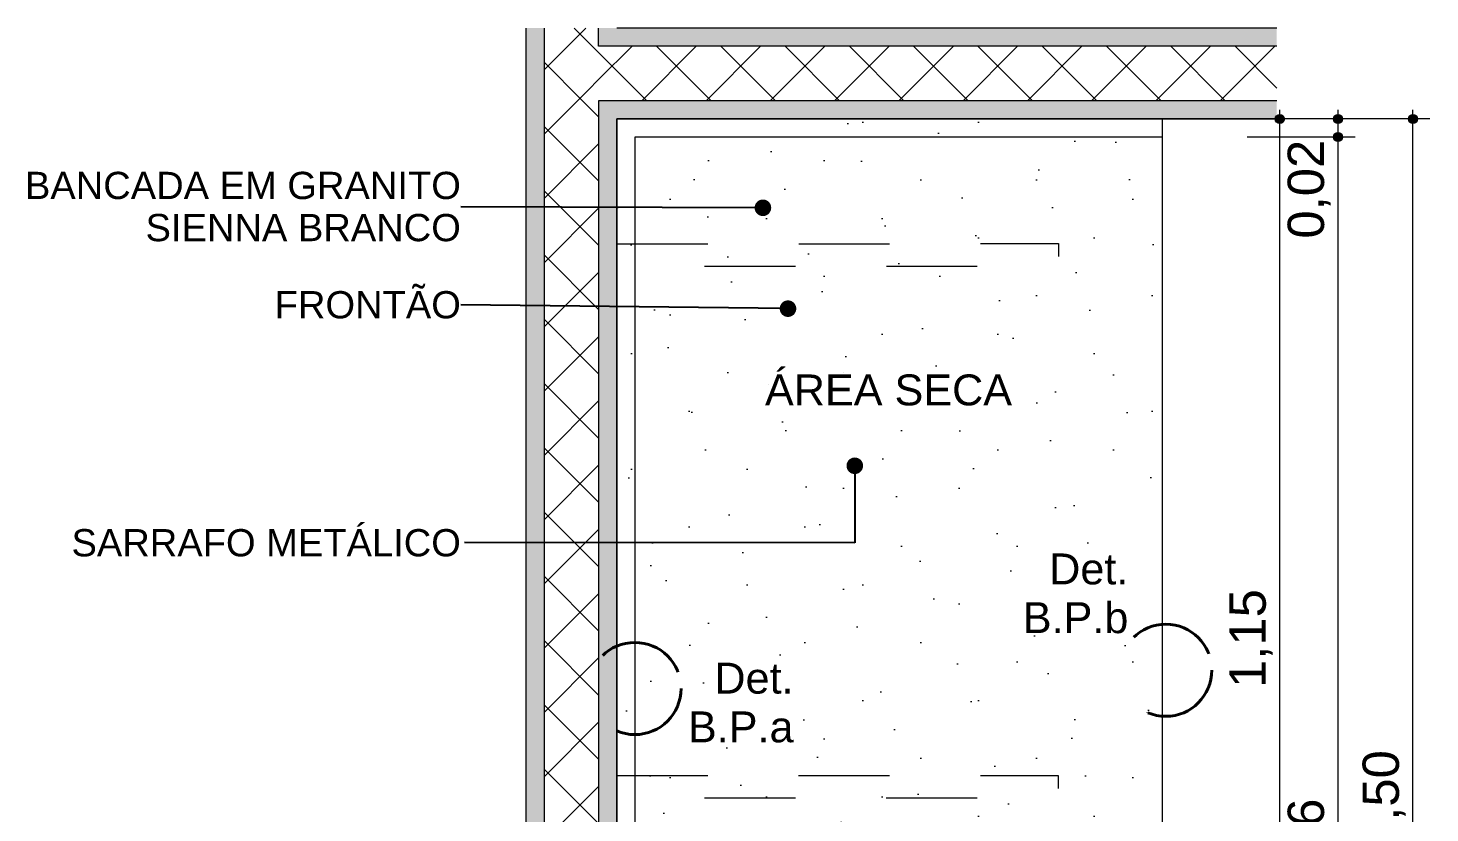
# Model space of a CAD drawing. Header units: metres. Extents: x -1.1 to 45.1, y -1 to 1.8.
# Drawn here: x 13.414 to 14.956, y -0.073 to 0.791 of the extents above; entities that cross this region are included whole.
import ezdxf

# ---------------------------------------------------------------- set-up
doc = ezdxf.new("R2010")
doc.units = ezdxf.units.M
doc.header["$MEASUREMENT"] = 0
doc.linetypes.add('Dashed', pattern=[0.028, 0.018, -0.01])
doc.linetypes.add('Double Dashed', pattern=[0.0325, 0.02, -0.005, 0.0025, -0.005])
for name, color, linetype, lineweight, true_color in [('0_Caneta_No__12', 7, 'Continuous', 0, 0x030303), ('COTAS DETALHAMENTO.EXEC_Caneta_No__167', 7, 'Continuous', 0, 0x0035d5), ('COTAS DETALHAMENTO.EXEC_Caneta_No__27', 7, 'Continuous', 0, 0xbd2d17), ('COTAS DETALHAMENTO.EXEC_Caneta_No__97', 7, 'Continuous', 13, 0x6b6b6b), ('INSTALAÇÕES - GASES_ HIDR_Caneta_No__24', 7, 'Continuous', 40, 0x851f10), ('LOUCAS-METAIS.ARQ_Caneta_No__13', 7, 'Continuous', 0, 0xaaaaaa), ('LOUCAS-METAIS.ARQ_Caneta_No__16', 7, 'Continuous', 0, 0xc9c9c9), ('NOTAS - REVESTIMENTOS.EXEC_Caneta_No__24', 7, 'Continuous', 40, 0x851f10)]:
    doc.layers.add(name, color=color, linetype=linetype, lineweight=lineweight, true_color=true_color)
doc.layers.add('COTAS DETALHAMENTO.EXEC', color=7, linetype='Continuous')
for name, color, linetype, lineweight in [('COTAS DETALHAMENTO.EXEC_Caneta_No__99', 7, 'Continuous', 20), ('PAREDE CONSTRUIR_Caneta_No__241', 7, 'Continuous', 13), ('PAREDE CONSTRUIR_Caneta_No__255', 255, 'Continuous', 0), ('PAREDE CONSTRUIR_Caneta_No__83', 84, 'Continuous', 0)]:
    doc.layers.add(name, color=color, linetype=linetype, lineweight=lineweight)
doc.styles.add('GENERATED_STYLE_1', font='arial.ttf')
doc.dimstyles.new('GENERATED_STYLE__17', dxfattribs={"dimtxt": 0.04, "dimasz": 0.019, "dimexe": 0.18, "dimexo": 0.1, "dimgap": 0, "dimtad": 1, "dimzin": 0, "dimdsep": 46, "dimtxsty": 'GENERATED_STYLE_1', "dimblk": 'ARROWHEAD_11', "dimblk1": 'ARROWHEAD_11', "dimblk2": 'ARROWHEAD_11', "dimcen": 0.09, "dimclrd": 256, "dimclre": 256, "dimclrt": 256, "dimadec": 0, "dimazin": 0, "dimtfac": 1, "dimtdec": 4, "dimtmove": 0, "dimatfit": 3, "dimfxl": 0, "dimtolj": 1, "dimtzin": 0, "dimarcsym": 0})
doc.dimstyles.new('GENERATED_STYLE__19', dxfattribs={"dimtxt": 0.04, "dimasz": 0.019, "dimexe": 0.18, "dimexo": 0.1, "dimgap": 0, "dimtad": 1, "dimzin": 0, "dimdsep": 46, "dimtxsty": 'GENERATED_STYLE_1', "dimblk": 'ARROWHEAD_11', "dimblk1": 'ARROWHEAD_11', "dimblk2": 'ARROWHEAD_11', "dimcen": 0.09, "dimclrd": 256, "dimclre": 256, "dimclrt": 256, "dimadec": 0, "dimazin": 0, "dimtfac": 1, "dimtdec": 4, "dimtmove": 0, "dimatfit": 3, "dimfxl": 0, "dimtolj": 1, "dimtzin": 0, "dimarcsym": 0})
doc.dimstyles.new('GENERATED_STYLE__20', dxfattribs={"dimtxt": 0.18, "dimasz": 0.03648, "dimexe": 0.18, "dimexo": 0.0625, "dimgap": 0, "dimtad": 0, "dimtih": 1, "dimtoh": 1, "dimdec": 4, "dimzin": 0, "dimdsep": 46, "dimcen": 0.09, "dimadec": 0, "dimazin": 0, "dimtfac": 1, "dimtdec": 4, "dimtmove": 0, "dimatfit": 3, "dimldrblk": 'ARROWHEAD_11', "dimfxl": 0, "dimtolj": 1, "dimtzin": 0, "dimarcsym": 0})
doc.dimstyles.new('GENERATED_STYLE__21', dxfattribs={"dimtxt": 0.04, "dimasz": 0.019, "dimexe": 0.18, "dimexo": 0.3585, "dimgap": 0, "dimtad": 1, "dimzin": 0, "dimdsep": 46, "dimtxsty": 'GENERATED_STYLE_1', "dimblk": 'ARROWHEAD_11', "dimblk1": 'ARROWHEAD_11', "dimblk2": 'ARROWHEAD_11', "dimcen": 0.09, "dimclrd": 256, "dimclre": 256, "dimclrt": 256, "dimadec": 0, "dimazin": 0, "dimtfac": 1, "dimtdec": 4, "dimtmove": 0, "dimatfit": 3, "dimfxl": 0, "dimtolj": 1, "dimtzin": 0, "dimarcsym": 0})
pattern_1 = [(45, (14.37482, -0.488704), (-0.0353553, 0.0353553), []), (135, (14.37482, -0.488704), (0.0353553, 0.0353553), [])]
pattern_2 = [(45, (14.37482, -0.2887), (-0.06364, 0.06364), [0, -0.06, 0, -0.09]), (110, (14.57482, -0.2887), (0.084572, 0.030782), [0, -0.044, 0, -0.076])]

# ---------------------------------------------------------------- blocks, each defined once
blk = doc.blocks.new('*D90', base_point=(14.3748, -0.4887))
at = {"layer": 'COTAS DETALHAMENTO.EXEC_Caneta_No__27', "linetype": 'Continuous', "lineweight": 0, "true_color": 0xbd2d17}
for points in [[(14.9327, 0.6906), (14.933, 0.6887), (14.9341, 0.6871), (14.9358, 0.686), (14.9377, 0.6856), (14.9396, 0.686), (14.9412, 0.6871), (14.9423, 0.6887), (14.9427, 0.6906), (14.9423, 0.6925), (14.9412, 0.6942), (14.9396, 0.6952), (14.9377, 0.6956), (14.9358, 0.6952), (14.9341, 0.6942), (14.933, 0.6925)], [(14.9327, -0.8094), (14.933, -0.8113), (14.9341, -0.8129), (14.9358, -0.814), (14.9377, -0.8144), (14.9396, -0.814), (14.9412, -0.8129), (14.9423, -0.8113), (14.9427, -0.8094), (14.9423, -0.8075), (14.9412, -0.8058), (14.9396, -0.8048), (14.9377, -0.8044), (14.9358, -0.8048), (14.9341, -0.8058), (14.933, -0.8075)]]:
    blk.add_hatch(color=22, dxfattribs=at).paths.add_polyline_path(points)
at = {"layer": 'COTAS DETALHAMENTO.EXEC_Caneta_No__27', "color": 22, "linetype": 'Continuous', "lineweight": 0, "true_color": 0xbd2d17}
for p, q in [((14.9377, 0.6956), (14.9377, 0.7006)), ((14.9327, 0.6906), (14.5792, 0.6906)), ((14.9377, -0.8044), (14.9377, 0.6856)), ((14.9564, 0.6906), (14.9427, 0.6906)), ((14.9327, -0.8094), (14.5792, -0.8094)), ((14.9377, -0.8194), (14.9377, -0.8144)), ((14.9564, -0.8094), (14.9427, -0.8094))]:
    blk.add_line(p, q, dxfattribs=at)
for centre in [(14.9377, 0.6906), (14.9377, -0.8094)]:
    blk.add_circle(centre, 0.005, dxfattribs=at)
at = {"layer": 'COTAS DETALHAMENTO.EXEC_Caneta_No__27', "color": 22, "lineweight": 0, "true_color": 0xbd2d17, "insert": (14.9297, -0.1128), "char_height": 0.04, "attachment_point": 7, "rotation": 90, "style": 'GENERATED_STYLE_1'}
blk.add_mtext('\\A1;{\\pql;\\fArial|b0|i0|c0|p0;\\W1.000000;1,50}', dxfattribs=at)
blk = doc.blocks.new('ARROWHEAD_11')
at = {"color": 0, "linetype": 'Continuous', "lineweight": 0}
blk.add_line((0, 0), (-1, 0), dxfattribs=at)
at = {"color": 0, "linetype": 'Continuous', "lineweight": 0, "const_width": 0.25, "flags": 128}
blk.add_lwpolyline([(-0.125, 0, 1), (0.125, 0, 1)], format="xyb", close=True, dxfattribs=at)
blk = doc.blocks.new('*D91', base_point=(14.3748, -0.4887))
at = {"layer": 'COTAS DETALHAMENTO.EXEC_Caneta_No__167', "linetype": 'Continuous', "lineweight": 0, "true_color": 0x0035d5}
for points in [[(14.7862, 0.6906), (14.7866, 0.6887), (14.7877, 0.6871), (14.7893, 0.686), (14.7912, 0.6856), (14.7931, 0.686), (14.7947, 0.6871), (14.7958, 0.6887), (14.7962, 0.6906), (14.7958, 0.6925), (14.7947, 0.6942), (14.7931, 0.6952), (14.7912, 0.6956), (14.7893, 0.6952), (14.7877, 0.6942), (14.7866, 0.6925)], [(14.7862, -0.4551), (14.7866, -0.457), (14.7877, -0.4586), (14.7893, -0.4597), (14.7912, -0.4601), (14.7931, -0.4597), (14.7947, -0.4586), (14.7958, -0.457), (14.7962, -0.4551), (14.7958, -0.4532), (14.7947, -0.4515), (14.7931, -0.4505), (14.7912, -0.4501), (14.7893, -0.4505), (14.7877, -0.4515), (14.7866, -0.4532)]]:
    blk.add_hatch(color=162, dxfattribs=at).paths.add_polyline_path(points)
at = {"layer": 'COTAS DETALHAMENTO.EXEC_Caneta_No__167', "color": 162, "linetype": 'Continuous', "lineweight": 0, "true_color": 0x0035d5}
for p, q in [((14.7912, 0.6956), (14.7912, 0.7006)), ((14.7862, 0.6906), (14.6912, 0.6906)), ((14.7912, -0.4501), (14.7912, 0.6856)), ((14.81, 0.6906), (14.7962, 0.6906)), ((14.7862, -0.4551), (14.6912, -0.4551)), ((14.7912, -0.4651), (14.7912, -0.4601)), ((14.81, -0.4551), (14.7962, -0.4551))]:
    blk.add_line(p, q, dxfattribs=at)
for centre in [(14.7912, 0.6906), (14.7912, -0.4551)]:
    blk.add_circle(centre, 0.005, dxfattribs=at)
at = {"layer": 'COTAS DETALHAMENTO.EXEC_Caneta_No__167', "color": 162, "lineweight": 0, "true_color": 0x0035d5, "insert": (14.7832, 0.0644), "char_height": 0.04, "attachment_point": 7, "rotation": 90, "style": 'GENERATED_STYLE_1'}
blk.add_mtext('\\A1;{\\pql;\\fArial|b0|i0|c0|p0;\\W1.000000;1,15}', dxfattribs=at)
blk = doc.blocks.new('*D93', base_point=(14.3748, -0.4887))
at = {"layer": 'COTAS DETALHAMENTO.EXEC_Caneta_No__27', "linetype": 'Continuous', "lineweight": 0, "true_color": 0xbd2d17}
for points in [[(14.8503, 0.6706), (14.8507, 0.6687), (14.8518, 0.6671), (14.8534, 0.666), (14.8553, 0.6656), (14.8573, 0.666), (14.8589, 0.6671), (14.86, 0.6687), (14.8603, 0.6706), (14.86, 0.6725), (14.8589, 0.6742), (14.8573, 0.6752), (14.8553, 0.6756), (14.8534, 0.6752), (14.8518, 0.6742), (14.8507, 0.6725)], [(14.8503, -0.7894), (14.8507, -0.7913), (14.8518, -0.7929), (14.8534, -0.794), (14.8553, -0.7944), (14.8573, -0.794), (14.8589, -0.7929), (14.86, -0.7913), (14.8603, -0.7894), (14.86, -0.7875), (14.8589, -0.7858), (14.8573, -0.7848), (14.8553, -0.7844), (14.8534, -0.7848), (14.8518, -0.7858), (14.8507, -0.7875)]]:
    blk.add_hatch(color=22, dxfattribs=at).paths.add_polyline_path(points)
at = {"layer": 'COTAS DETALHAMENTO.EXEC_Caneta_No__27', "color": 22, "linetype": 'Continuous', "lineweight": 0, "true_color": 0xbd2d17}
for p, q in [((14.8503, 0.6706), (14.7553, 0.6706)), ((14.8553, -0.7844), (14.8553, 0.6656)), ((14.8741, 0.6706), (14.8603, 0.6706)), ((14.8503, -0.7894), (14.7553, -0.7894)), ((14.8741, -0.7894), (14.8603, -0.7894))]:
    blk.add_line(p, q, dxfattribs=at)
for centre in [(14.8553, 0.6706), (14.8553, -0.7894)]:
    blk.add_circle(centre, 0.005, dxfattribs=at)
at = {"layer": 'COTAS DETALHAMENTO.EXEC_Caneta_No__27', "color": 22, "lineweight": 0, "true_color": 0xbd2d17, "char_height": 0.04, "attachment_point": 7, "rotation": 90, "style": 'GENERATED_STYLE_1'}
for s, insert in [('\\A1;{\\pql;\\fArial|b0|i0|c0|p0;\\W1.000000;0,02}', (14.8473, 0.5589)), ('\\A1;{\\pql;\\fArial|b0|i0|c0|p0;\\W1.000000;1,46}', (14.8473, -0.1661))]:
    blk.add_mtext(s, dxfattribs=dict(at, insert=insert))
blk = doc.blocks.new('*D94', base_point=(14.3748, -0.4887))
at = {"layer": 'COTAS DETALHAMENTO.EXEC_Caneta_No__27', "linetype": 'Continuous', "lineweight": 0, "true_color": 0xbd2d17}
for points in [[(14.8503, 0.6906), (14.8507, 0.6887), (14.8518, 0.6871), (14.8534, 0.686), (14.8553, 0.6856), (14.8573, 0.686), (14.8589, 0.6871), (14.86, 0.6887), (14.8603, 0.6906), (14.86, 0.6925), (14.8589, 0.6942), (14.8573, 0.6952), (14.8553, 0.6956), (14.8534, 0.6952), (14.8518, 0.6942), (14.8507, 0.6925)], [(14.8503, 0.6706), (14.8507, 0.6687), (14.8518, 0.6671), (14.8534, 0.666), (14.8553, 0.6656), (14.8573, 0.666), (14.8589, 0.6671), (14.86, 0.6687), (14.8603, 0.6706), (14.86, 0.6725), (14.8589, 0.6742), (14.8573, 0.6752), (14.8553, 0.6756), (14.8534, 0.6752), (14.8518, 0.6742), (14.8507, 0.6725)]]:
    blk.add_hatch(color=22, dxfattribs=at).paths.add_polyline_path(points)
at = {"layer": 'COTAS DETALHAMENTO.EXEC_Caneta_No__27', "color": 22, "linetype": 'Continuous', "lineweight": 0, "true_color": 0xbd2d17}
for p, q in [((14.8553, 0.6956), (14.8553, 0.7006)), ((14.8503, 0.6906), (14.7553, 0.6906)), ((14.8553, 0.6756), (14.8553, 0.6856)), ((14.8741, 0.6906), (14.8603, 0.6906)), ((14.8503, 0.6706), (14.7553, 0.6706)), ((14.8741, 0.6706), (14.8603, 0.6706))]:
    blk.add_line(p, q, dxfattribs=at)
for centre in [(14.8553, 0.6906), (14.8553, 0.6706)]:
    blk.add_circle(centre, 0.005, dxfattribs=at)

msp = doc.modelspace()

# ---------------------------------------------------------------- hatches: boundary and pattern name
at = {"layer": 'LOUCAS-METAIS.ARQ_Caneta_No__16', "linetype": 'Continuous', "lineweight": 0, "true_color": 0xc9c9c9}
h = msp.add_hatch(dxfattribs=at)
h.set_pattern_fill('Haie_OD_LEGENDA_0008', color=9, style=0, pattern_type=2)
h.set_pattern_definition(pattern_2)
h.paths.add_polyline_path([(14.0617, 0.6906), (14.0617, 0.6706), (14.6617, 0.6706), (14.6617, 0.6906)])
h = msp.add_hatch(dxfattribs=at)
h.set_pattern_fill('Haie_OD_LEGENDA_0008', color=9, style=0, pattern_type=2)
h.set_pattern_definition(pattern_2)
h.paths.add_polyline_path([(14.0617, 0.6706), (14.0617, -0.0894), (14.0817, -0.0894), (14.0817, 0.6706)])
h = msp.add_hatch(dxfattribs=at)
h.set_pattern_fill('Haie_OD_LEGENDA_0008', color=9, style=0, pattern_type=2)
h.set_pattern_definition(pattern_2)
h.paths.add_polyline_path([(14.0817, 0.6706), (14.0817, -0.0894), (14.6617, -0.0894), (14.6617, 0.6706)])
at = {"layer": 'PAREDE CONSTRUIR_Caneta_No__255', "linetype": 'Continuous', "lineweight": 0}
for points in [[(13.9617, 0.7906), (13.9617, 0.7706), (13.9817, 0.7706)], [(13.9617, 0.7906), (13.9817, 0.7706), (13.9817, 0.7906)], [(14.0617, 0.7906), (14.0417, 0.7906), (14.0417, 0.7706), (14.0617, 0.7706)], [(14.0617, 0.7906), (14.0617, 0.7706), (14.7879, 0.7706), (14.7879, 0.7906)], [(13.9617, 0.7706), (13.9617, -0.831), (13.9817, -0.831), (13.9817, 0.7706)], [(14.0617, 0.7106), (14.0417, 0.7106), (14.0617, 0.6906)], [(14.0617, 0.6906), (14.0417, 0.7106), (14.0417, 0.6906)], [(14.0617, 0.7106), (14.0617, 0.6906), (14.7879, 0.6906), (14.7879, 0.7106)], [(14.0617, 0.6906), (14.0417, 0.6906), (14.0417, -0.831), (14.0617, -0.831)]]:
    msp.add_hatch(color=255, dxfattribs=at).paths.add_polyline_path(points)
at = {"layer": 'PAREDE CONSTRUIR_Caneta_No__83', "linetype": 'Continuous', "lineweight": 0}
h = msp.add_hatch(dxfattribs=at)
h.set_pattern_fill('Placomur_0008', color=84, style=0, pattern_type=2)
h.set_pattern_definition(pattern_1)
h.paths.add_polyline_path([(14.0417, 0.7906), (13.9817, 0.7906), (13.9817, 0.7706), (14.0417, 0.7706)])
h = msp.add_hatch(dxfattribs=at)
h.set_pattern_fill('Placomur_0008', color=84, style=0, pattern_type=2)
h.set_pattern_definition(pattern_1)
h.paths.add_polyline_path([(13.9817, 0.7106), (14.0417, 0.7106), (13.9817, 0.7706)])
h = msp.add_hatch(dxfattribs=at)
h.set_pattern_fill('Placomur_0008', color=84, style=0, pattern_type=2)
h.set_pattern_definition(pattern_1)
h.paths.add_polyline_path([(14.0417, 0.7706), (13.9817, 0.7706), (14.0417, 0.7106)])
h = msp.add_hatch(dxfattribs=at)
h.set_pattern_fill('Placomur_0008', color=84, style=0, pattern_type=2)
h.set_pattern_definition(pattern_1)
h.paths.add_polyline_path([(14.0417, 0.7706), (14.0417, 0.7106), (14.7879, 0.7106), (14.7879, 0.7706)])
h = msp.add_hatch(dxfattribs=at)
h.set_pattern_fill('Placomur_0008', color=84, style=0, pattern_type=2)
h.set_pattern_definition(pattern_1)
h.paths.add_polyline_path([(13.9817, 0.7106), (13.9817, -0.831), (14.0417, -0.831), (14.0417, 0.7106)])

# ---------------------------------------------------------------- linework, layer by layer
at = {"layer": 'COTAS DETALHAMENTO.EXEC_Caneta_No__97', "color": 251, "linetype": 'Dashed', "lineweight": 13, "true_color": 0x6b6b6b, "flags": 128}
for points in [[(14.0619, 0.5532), (14.5476, 0.5534), (14.5476, 0.5284), (14.062, 0.5282)], [(14.0618, -0.032), (14.5475, -0.0318), (14.5475, -0.0568), (14.0618, -0.057)]]:
    msp.add_lwpolyline(points, close=True, dxfattribs=at)
at = {"layer": 'LOUCAS-METAIS.ARQ_Caneta_No__13', "color": 253, "linetype": 'Continuous', "lineweight": 0, "true_color": 0xaaaaaa, "flags": 128}
for points in [[(14.6617, 0.6906), (14.0617, 0.6906)], [(14.0617, 0.6906), (14.0617, 0.6706), (14.0617, -0.0894), (14.0617, -0.7894), (14.0617, -0.8094)], [(14.6617, 0.6906), (14.6617, 0.6706)], [(14.6617, 0.6706), (14.0817, 0.6706)], [(14.0817, 0.6706), (14.0817, -0.0894), (14.0817, -0.7894), (14.0817, -0.8094)], [(14.6617, 0.6706), (14.6617, -0.0894), (14.6617, -0.7894), (14.6617, -0.8094)]]:
    msp.add_lwpolyline(points, dxfattribs=at)
at = {"layer": 'NOTAS - REVESTIMENTOS.EXEC_Caneta_No__24', "color": 26, "linetype": 'Double Dashed', "lineweight": 40, "ltscale": 4, "true_color": 0x851f10}
for centre in [(14.6657, 0.0839), (14.0817, 0.0638)]:
    msp.add_circle(centre, 0.0507, dxfattribs=at)
at = {"layer": 'PAREDE CONSTRUIR_Caneta_No__241', "color": 7, "linetype": 'Continuous', "lineweight": 13}
for p, q in [((13.9817, 0.7906), (13.9817, 0.7706)), ((13.9817, 0.7906), (13.9817, 0.7706)), ((14.0417, 0.7706), (14.0417, 0.7906)), ((14.0417, 0.7706), (14.0417, 0.7906)), ((13.9817, 0.7706), (13.9817, 0.7106)), ((14.7879, 0.7706), (14.0417, 0.7706)), ((13.9817, 0.7106), (13.9817, -0.831)), ((14.0617, 0.7106), (14.0417, 0.7106)), ((14.0417, 0.7106), (14.0417, 0.6906)), ((14.0617, 0.7106), (14.0417, 0.7106)), ((14.7879, 0.7106), (14.0617, 0.7106)), ((14.0417, 0.6906), (14.0417, -0.831))]:
    msp.add_line(p, q, dxfattribs=at)
for points in [[(13.9617, 0.7906), (13.9617, -0.831)], [(14.7879, 0.7906), (14.0617, 0.7906)], [(14.0617, -0.831), (14.0617, 0.6906)], [(14.0617, 0.6906), (14.7879, 0.6906)]]:
    msp.add_lwpolyline(points, dxfattribs=at)

# ---------------------------------------------------------------- texts
at = {"layer": '0_Caneta_No__12', "color": 18, "linetype": 'Continuous', "lineweight": 0, "true_color": 0x030303, "insert": (14.3607, 0.3749), "char_height": 0.034, "attachment_point": 8, "style": 'GENERATED_STYLE_1'}
msp.add_mtext('\\A1;{\\pqc;\\fArial|b0|i0|c0|p0;\\W1.000000;ÁREA \\fArial|b0|i0|c0|p0;\\W1.000000;SECA}', dxfattribs=at)
at = {"layer": 'COTAS DETALHAMENTO.EXEC_Caneta_No__99', "color": 7, "linetype": 'Continuous', "lineweight": 20, "insert": (13.8902, 0.594), "char_height": 0.03, "attachment_point": 6, "line_spacing_factor": 0.927148, "style": 'GENERATED_STYLE_1'}
msp.add_mtext('\\A1;{\\pqr;\\fArial|b0|i0|c0|p0;\\W1.000000;BANCADA EM \\fArial|b0|i0|c0|p0;\\W1.000000;GRANITO\\P\\pqr;\\fArial|b0|i0|c0|p0;\\W1.000000;SIENNA BRANCO}', dxfattribs=at)
at = {"layer": 'COTAS DETALHAMENTO.EXEC_Caneta_No__99', "color": 7, "linetype": 'Continuous', "lineweight": 20, "char_height": 0.03, "attachment_point": 6, "style": 'GENERATED_STYLE_1'}
for s, insert in [('\\A1;{\\pqr;\\fArial|b0|i0|c0|p0;\\W1.000000;FRONTÃO}', (13.8902, 0.4859)), ('\\A1;{\\pqr;\\fArial|b0|i0|c0|p0;\\W1.000000;SARRAFO METÁLICO}', (13.8902, 0.224))]:
    msp.add_mtext(s, dxfattribs=dict(at, insert=insert))
at = {"layer": 'INSTALAÇÕES - GASES_ HIDR_Caneta_No__24', "color": 26, "linetype": 'Continuous', "lineweight": 40, "true_color": 0x851f10, "char_height": 0.034, "attachment_point": 3, "line_spacing_factor": 0.946246, "style": 'GENERATED_STYLE_1'}
for s, insert in [('\\A1;{\\pqr;\\fArial|b0|i0|c0|p0;\\W1.000000;Det.\\P\\pql;\\fArial|b0|i0|c0|p0;\\W1.000000;B.P.\\fArial|b0|i0|c0|p0;\\W1.000000;b}', (14.6246, 0.2124)), ('\\A1;{\\pqr;\\fArial|b0|i0|c0|p0;\\W1.000000;Det.\\P\\pql;\\fArial|b0|i0|c0|p0;\\W1.000000;B.P.\\fArial|b0|i0|c0|p0;\\W1.000000;a}', (14.2562, 0.0922))]:
    msp.add_mtext(s, dxfattribs=dict(at, insert=insert))

# ---------------------------------------------------------------- dimensions: what is measured, and where the dimension line sits
at = {"layer": 'COTAS DETALHAMENTO.EXEC', "color": 22, "linetype": 'Continuous', "lineweight": 0, "true_color": 0xbd2d17}
for base, p1, p2, dimstyle, picture, middle in [((14.9377, 0.6906), (14.6617, -0.8094), (14.6617, 0.6906), 'GENERATED_STYLE__21', '*D90', (14.9097, -0.061)), ((14.8553, 0.6906), (14.6617, 0.6706), (14.6617, 0.6906), 'GENERATED_STYLE__19', '*D94', (14.8273, 0.6106)), ((14.8553, 0.6706), (14.6217, -0.7894), (14.6617, 0.6706), 'GENERATED_STYLE__19', '*D93', (14.8273, -0.1144))]:
    dim = msp.add_linear_dim(base=base, p1=p1, p2=p2, angle=90, dimstyle=dimstyle, dxfattribs=at)
    dim.commit()
    dim.dimension.update_dxf_attribs({"geometry": picture, "text_midpoint": middle, "dimtype": 160, "text_rotation": 90})
at = {"layer": 'COTAS DETALHAMENTO.EXEC', "color": 162, "linetype": 'Continuous', "lineweight": 0, "true_color": 0x0035d5}
dim = msp.add_linear_dim(base=(14.7912, 0.6906), p1=(14.7434, -0.4551), p2=(14.7863, 0.6906), angle=90, dimstyle='GENERATED_STYLE__17', dxfattribs=at)
dim.commit()
dim.dimension.update_dxf_attribs({"geometry": '*D91', "text_midpoint": (14.7632, 0.1162), "dimtype": 160, "text_rotation": 90})

# ---------------------------------------------------------------- leaders
at = {"layer": 'COTAS DETALHAMENTO.EXEC_Caneta_No__27', "color": 22, "linetype": 'Continuous', "lineweight": 0, "true_color": 0xbd2d17, "annotation_type": 0, "has_hookline": 1, "hookline_direction": 1}
for points, text_width in [([(14.2225, 0.5928), (13.8902, 0.594)], 0.4744), ([(14.2501, 0.4818), (13.8902, 0.4859)], 0.1994), ([(14.3236, 0.3089), (14.3236, 0.224), (13.8942, 0.2244)], 0.4243)]:
    msp.add_leader(points, dimstyle='GENERATED_STYLE__20', dxfattribs=dict(at, text_width=text_width))

doc.saveas('drawing.dxf')
